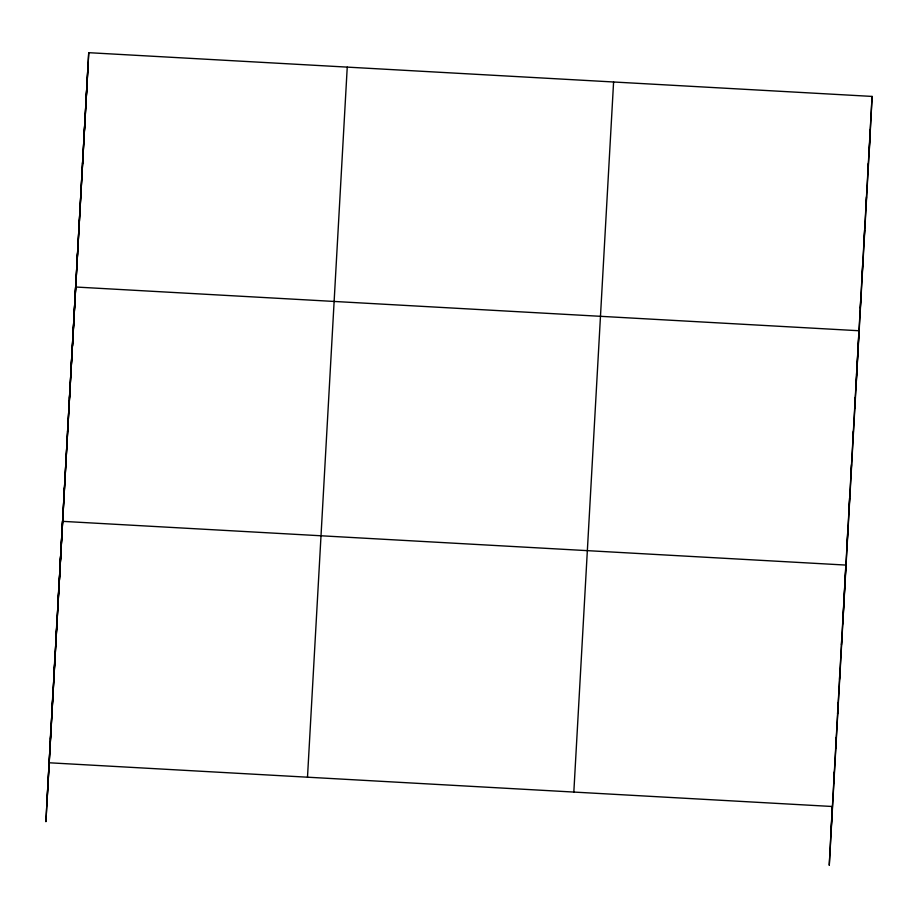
<?xml version="1.0" encoding="UTF-8"?>
<svg xmlns="http://www.w3.org/2000/svg" width="918" height="918" viewBox="0 0 918 918"><rect width="100%" height="100%" fill="white"/><g stroke="black" fill="none" stroke-linecap="round" stroke-linejoin="round"><path stroke-width="1.38" d="M88.736 52.682L45.9 821.576L88.736 52.682L872.1 96.424L869.013 155.234M50.341 739.093L50.915 728.272M52.28 704.611L52.842 693.79M54.208 670.117L54.77 659.296M56.136 635.623L56.709 624.802M58.075 601.141L58.637 590.32M60.003 566.647L60.565 555.826M59.418 580.153L62.504 521.344L845.857 565.075L842.781 623.884M63.812 498.681L64.375 487.86M65.683 465.208L66.245 454.387M67.553 431.735L68.127 420.914M69.435 398.263L69.998 387.442M71.306 364.779L71.868 353.958M72.533 345.822L75.62 287.013L858.984 330.744L855.897 389.565M76.928 264.361L77.491 253.54M78.799 230.888L79.373 220.068M80.681 197.404L81.243 186.583M82.551 163.932L83.113 153.111M84.422 130.459L84.995 119.638M86.303 96.987L86.866 86.166M833.705 782.825L834.267 772.004M835.632 748.342L836.206 737.521M837.572 713.848L838.134 703.027M839.5 679.366L840.062 668.545M841.427 644.872L842.001 634.051M847.165 542.412L847.739 531.602M849.035 508.939L849.609 498.118M850.917 475.467L851.479 464.646M852.788 441.994L853.361 431.173M854.669 408.521L855.232 397.701M856.54 375.037L857.102 364.216M860.292 308.092L860.855 297.271M862.163 274.62L862.725 263.799M864.033 241.136L864.607 230.315M865.915 207.663L866.477 196.842M867.785 174.191L868.348 163.37M869.656 140.718L870.23 129.897M46.726 805.74L88.174 63.503M307.496 777.202L347.245 67.117M573.83 792.062L613.591 81.989M830.939 833.154L872.1 96.424M869.851 139.398L829.264 865.318L832.339 806.497L48.987 762.766"/></g></svg>
